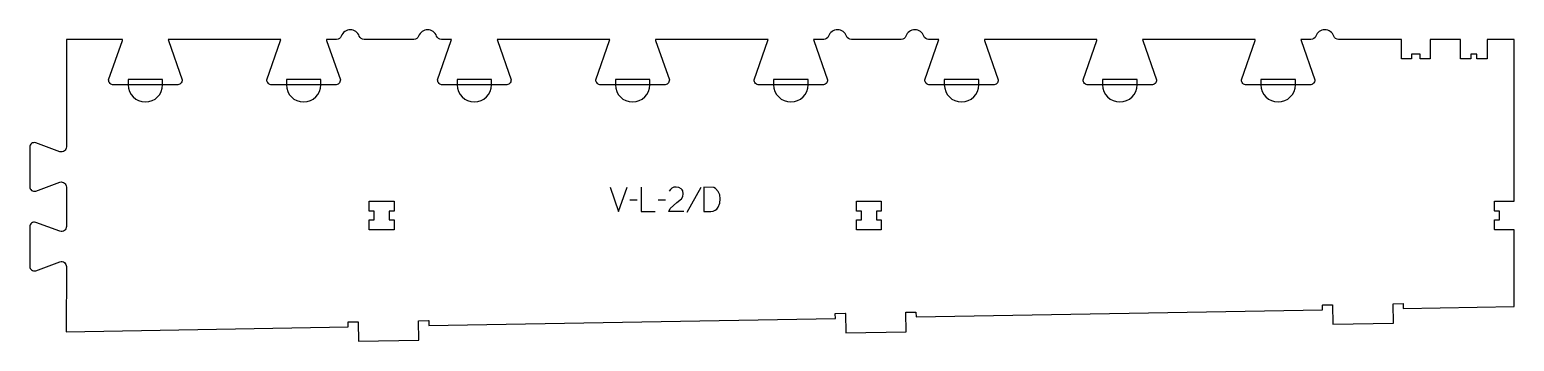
# Model space of a CAD drawing. Header units: millimetres. Extents: x -918 to 910, y -190 to 194.
import ezdxf

# ---------------------------------------------------------------- set-up
doc = ezdxf.new("R2010")
doc.units = ezdxf.units.MM
for name, color, linetype, true_color in [('1_ANYTOOL_1MMDEEP_LABELS_S', 2, 'Continuous', 0xffff00), ('3_ANYTOOL_CUTTHROUGH_INSID', 4, 'Continuous', 0x00ffff), ('4_ANYTOOL_CUTTHROUGH_OUTSI', 5, 'Continuous', 0x0000ff), ('5_ANYTOOL_HALF_MILL_9MM_IN', 3, 'Continuous', 0x00ff00)]:
    doc.layers.add(name, color=color, linetype=linetype, true_color=true_color)

msp = doc.modelspace()

# ---------------------------------------------------------------- linework, layer by layer
at = {"layer": '1_ANYTOOL_1MMDEEP_LABELS_S'}
for p, q in [((-170.6, -16.1), (-179.4, -16.2)), ((-135.7, -16.1), (-144.5, -16.2)), ((-91.9, -0.5), (-109.1, -31.2))]:
    msp.add_line(p, q, dxfattribs=at)
for points in [[(-203.7, 0), (-193.3, -30), (-182.8, 0)], [(-165.4, 0), (-165.4, -30), (-148.3, -30)], [(-113.1, -30), (-131.4, -29.9), (-129.8, -26.5), (-121.4, -19.1), (-115.9, -14.4), (-114.2, -11.6), (-113.6, -8.2), (-114.2, -4.7), (-115, -3.3), (-116.1, -2.1), (-119, -0.5), (-122.5, 0), (-125.2, -0.3), (-127.6, -1.3), (-129.5, -2.9), (-131, -5.1)]]:
    msp.add_lwpolyline(points, dxfattribs=at)
msp.add_lwpolyline([(-88.5, 0), (-88.5, -30), (-79.9, -29.9), (-76.9, -29.6), (-74.3, -28.6), (-72.2, -27.1), (-70.7, -24.9), (-68.7, -19.8), (-68.1, -14.3), (-68.7, -9.7), (-70.5, -5.5), (-74.1, -1.7), (-76.2, -0.7)], close=True, dxfattribs=at)
at = {"layer": '3_ANYTOOL_CUTTHROUGH_INSID'}
for points in [[(-494.3, -29.7), (-500.3, -29.7), (-500.3, -17.2), (-469.8, -17.2), (-469.8, -29.7), (-475.8, -29.7), (-475.8, -40.2), (-469.8, -40.2), (-469.8, -52.7), (-500.3, -52.7), (-500.3, -40.2), (-494.3, -40.2)], [(105.7, -29.7), (99.7, -29.7), (99.7, -17.2), (130.2, -17.2), (130.2, -29.7), (124.2, -29.7), (124.2, -40.2), (130.2, -40.2), (130.2, -52.7), (99.7, -52.7), (99.7, -40.2), (105.7, -40.2)]]:
    msp.add_lwpolyline(points, close=True, dxfattribs=at)
at = {"layer": '4_ANYTOOL_CUTTHROUGH_OUTSI'}
msp.add_lwpolyline([(693.3, 181.8, -0.317837), (687.4, 185.9, 0.707107), (665.2, 185.9, -0.317837), (659.3, 181.8), (646.9, 181.8), (647.2, 180.4), (664.1, 132.1), (664.1, 132, -0.414214), (657.8, 125.8), (579.8, 125.8, -0.414214), (573.6, 132), (573.6, 132.1), (590.5, 180.4), (590.7, 181.8), (452, 181.8), (452.3, 180.4), (469.2, 132.1), (469.2, 132, -0.414214), (462.9, 125.8), (384.9, 125.8, -0.414214), (378.7, 132), (378.7, 132.1), (395.6, 180.4), (395.8, 181.8), (257.1, 181.8), (257.4, 180.4), (274.3, 132.1), (274.3, 132, -0.414214), (268, 125.8), (190, 125.8, -0.414214), (183.8, 132), (183.8, 132.1), (200.7, 180.4), (200.9, 181.8), (188.5, 181.8, -0.317837), (182.6, 185.9, 0.707107), (160.5, 185.9, -0.317837), (154.6, 181.8), (93.3, 181.8, -0.317837), (87.4, 185.9, 0.707107), (65.2, 185.9, -0.317837), (59.3, 181.8), (46.9, 181.8), (47.2, 180.4), (64.1, 132.1), (64.1, 132, -0.414214), (57.8, 125.8), (-20.2, 125.8, -0.414214), (-26.4, 132), (-26.4, 132.1), (-9.5, 180.4), (-9.3, 181.8), (-148, 181.8), (-147.7, 180.4), (-130.8, 132.1), (-130.8, 132, -0.414214), (-137.1, 125.8), (-215.1, 125.8, -0.414214), (-221.3, 132), (-221.3, 132.1), (-204.4, 180.4), (-204.2, 181.8), (-342.9, 181.8), (-342.6, 180.4), (-325.7, 132.1), (-325.7, 132, -0.414214), (-332, 125.8), (-410, 125.8, -0.414214), (-416.2, 132), (-416.2, 132.1), (-399.3, 180.4), (-399.1, 181.8), (-411.5, 181.8, -0.317837), (-417.4, 185.9, 0.707107), (-439.5, 185.9, -0.317837), (-445.4, 181.8), (-506.7, 181.8, -0.317837), (-512.6, 185.9, 0.707107), (-534.8, 185.9, -0.317837), (-540.7, 181.8), (-553.1, 181.8), (-552.8, 180.4), (-535.9, 132.1), (-535.9, 132, -0.414214), (-542.2, 125.8), (-620.2, 125.8, -0.414214), (-626.4, 132), (-626.4, 132.1), (-609.5, 180.4), (-609.3, 181.8), (-748, 181.8), (-747.7, 180.4), (-730.8, 132.1), (-730.8, 132, -0.414214), (-737.1, 125.8), (-815.1, 125.8, -0.414214), (-821.3, 132), (-821.3, 132.1), (-804.4, 180.4), (-804.2, 181.8), (-873.3, 181.8), (-873.3, 49.5, -0.502397), (-881.3, 43.5, -0.015604), (-881.3, 43.5), (-911.1, 54.5, 0.501976), (-918.5, 49), (-918.5, 0.5, 0.501971), (-911.1, -5), (-881.3, 6, -0.015608), (-881.3, 6, -0.502397), (-873.3, 0), (-873.3, -48.5, -0.502397), (-881.3, -54.5, -0.015604), (-881.3, -54.5), (-911.1, -43.5, 0.501976), (-918.5, -49), (-918.5, -97.5, 0.501971), (-911.1, -103), (-881.3, -92, -0.015608), (-881.3, -92, -0.502415), (-873.3, -98), (-873.5, -178.2), (-526.4, -172.1), (-526.5, -166.4, -0.414214), (-526.3, -166.1), (-514.3, -165.9, -0.414214), (-514, -166.2), (-513.6, -189.9), (-439.1, -188.6), (-439.6, -164.9, -0.414214), (-439.3, -164.6), (-427.3, -164.4, -0.414214), (-427.1, -164.6), (-427, -170.4), (73.6, -161.7), (73.5, -155.9, -0.414214), (73.7, -155.7), (85.7, -155.4, -0.414214), (86, -155.7), (86.4, -179.4), (160.9, -178.1), (160.4, -154.4, -0.414214), (160.7, -154.1), (172.7, -153.9, -0.414214), (172.9, -154.2), (173, -159.9), (673.6, -151.2), (673.5, -145.4, -0.414214), (673.7, -145.2), (685.7, -145, -0.414214), (686, -145.2), (686.4, -169), (760.9, -167.7), (760.4, -143.9, -0.414214), (760.7, -143.7), (772.7, -143.5, -0.414214), (772.9, -143.7), (773, -149.4), (909.4, -147.1), (909.5, -52.7), (885.8, -52.7, -0.414214), (885.5, -52.4), (885.5, -40.4, -0.414214), (885.8, -40.2), (891.5, -40.2), (891.5, -29.7), (885.8, -29.7, -0.414214), (885.5, -29.4), (885.5, -17.4, -0.414214), (885.8, -17.2), (909.6, -17.2), (909.7, 181.8), (876.2, 181.8), (876.2, 158, -0.414214), (875.9, 157.8), (863.9, 157.8, -0.414214), (863.7, 158), (863.7, 163.8), (856.1, 163.8), (856.1, 158, -0.414214), (855.8, 157.8), (843.8, 157.8, -0.414214), (843.6, 158), (843.6, 181.8), (806.2, 181.8), (806.2, 158, -0.414214), (805.9, 157.8), (793.9, 157.8, -0.414214), (793.7, 158), (793.7, 163.8), (783.2, 163.8), (783.2, 158, -0.414214), (782.9, 157.8), (770.9, 157.8, -0.414214), (770.7, 158), (770.7, 181.8)], format="xyb", close=True, dxfattribs=at)
at = {"layer": '5_ANYTOOL_HALF_MILL_9MM_IN'}
for points in [[(-797.3, 126, 1), (-754.8, 126), (-754.8, 132.3), (-797.3, 132.3)], [(-602.4, 126, 1), (-559.9, 126), (-559.9, 132.3), (-602.4, 132.3)], [(-392.2, 126, 1), (-349.7, 126), (-349.7, 132.3), (-392.2, 132.3)], [(-197.3, 126, 1), (-154.8, 126), (-154.8, 132.3), (-197.3, 132.3)], [(-2.4, 126, 1), (40.1, 126), (40.1, 132.3), (-2.4, 132.3)], [(207.8, 126, 1), (250.3, 126), (250.3, 132.3), (207.8, 132.3)], [(402.7, 126, 1), (445.2, 126), (445.2, 132.3), (402.7, 132.3)], [(597.6, 126, 1), (640.1, 126), (640.1, 132.3), (597.6, 132.3)]]:
    msp.add_lwpolyline(points, format="xyb", close=True, dxfattribs=at)

doc.saveas('drawing.dxf')
